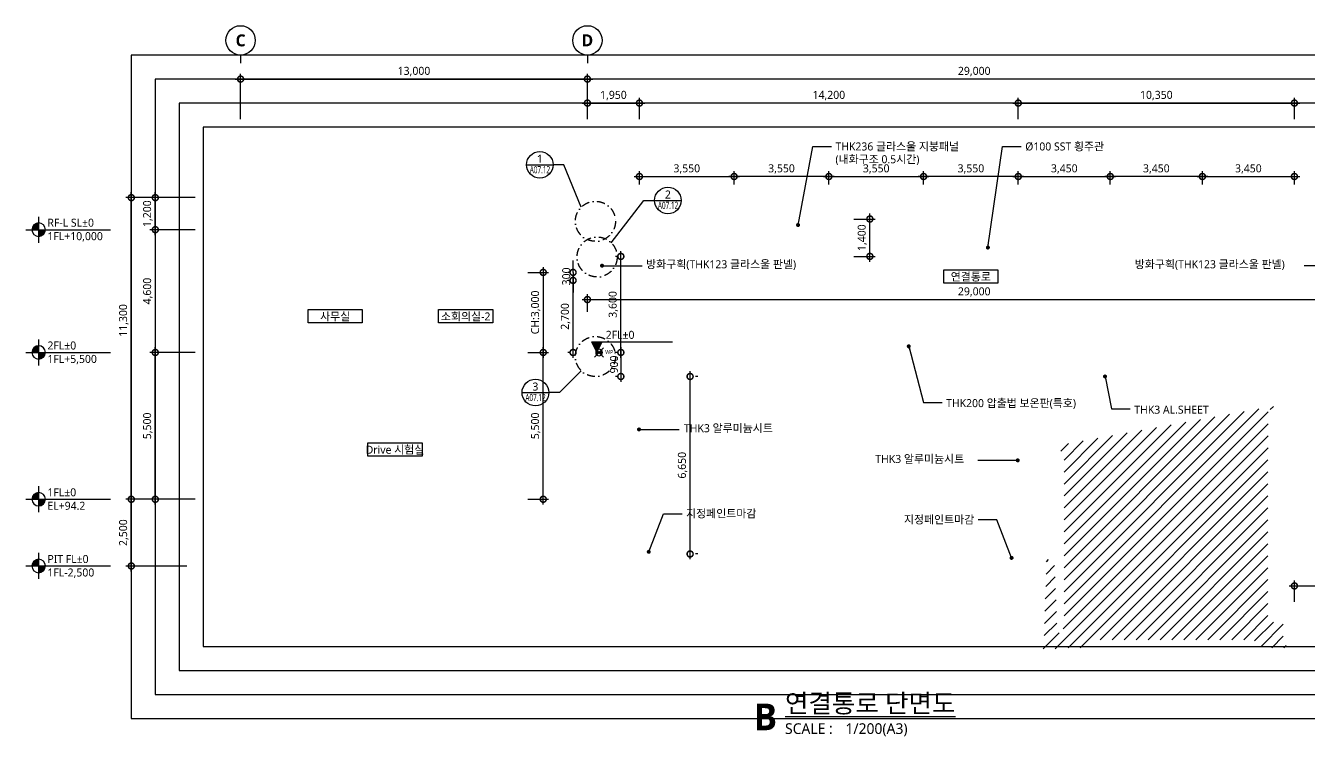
# Model space of a CAD drawing. Header units: millimetres. Extents: x 6017 to 164766, y 2937 to 56167.
# Drawn here: x 6017 to 54133, y 2946 to 29570 of the extents above; entities that cross this region are included whole.
import ezdxf
from ezdxf.enums import TextEntityAlignment as Align

# ---------------------------------------------------------------- set-up
doc = ezdxf.new("R2010")
doc.units = ezdxf.units.MM
doc.header["$LTSCALE"] = 200
doc.linetypes.add('DASHDOT-GAUN', pattern=[10, 5, -2.5, 0, -2.5])
doc.layers.get('DEFPOINTS').update_dxf_attribs({"color": 137})
for name, color, linetype in [('DIM', 7, 'Continuous'), ('HAT', 8, 'Continuous'), ('SYM', 6, 'Continuous'), ('SYM-BUB', 3, 'Continuous'), ('SYM-LEAD', 6, 'Continuous'), ('SYM-LEVEL', 7, 'Continuous'), ('TEXT', 3, 'Continuous'), ('TEXT-NOTE', 6, 'Continuous')]:
    doc.layers.add(name, color=color, linetype=linetype)
doc.styles.add('$0$스타일1', font='malgun.ttf')
doc.styles.get("Standard").update_dxf_attribs({"font": 'malgun.ttf'})
doc.styles.add('스타일1', font='malgun.ttf')
doc.styles.add('스타일2', font='malgunbd.ttf')
doc.linetypes.add('WIREMESH2', pattern='A,5,-0.25,["X",Standard,S=1,R=0,X=-0.32,Y=-0.5],-0.25', length=5.5)
doc.dimstyles.new('CJA', dxfattribs={"dimscale": 300, "dimtxt": 2.7, "dimasz": 1, "dimexe": 2, "dimexo": 3, "dimgap": 1, "dimtad": 1, "dimdec": 0, "dimzin": 1, "dimdsep": 46, "dimlunit": 6, "dimtxsty": '$0$스타일1', "dimblk": 'CJDOT', "dimcen": 0.09, "dimdle": 1, "dimclrd": 256, "dimclre": 256, "dimclrt": 3, "dimadec": 0, "dimazin": 0, "dimtfac": 1, "dimtdec": 0, "dimtix": 1, "dimtmove": 2, "dimatfit": 3, "dimldrblk": 'CJDOT', "dimfxl": 1, "dimtolj": 1, "dimtzin": 1, "dimarcsym": 0})
doc.dimstyles.new('DIM-QD 1', dxfattribs={"dimscale": 50, "dimtxt": 3, "dimasz": 1.5, "dimexe": 1, "dimexo": 0, "dimgap": 1, "dimtad": 1, "dimdec": 3, "dimdsep": 46, "dimlunit": 6, "dimtxsty": '스타일1', "dimblk1": 'ARCHTICK', "dimblk2": 'DOT', "dimsah": 1, "dimcen": 0, "dimclrd": 256, "dimclre": 256, "dimclrt": 3, "dimazin": 2, "dimtfac": 1, "dimtdec": 3, "dimtix": 1, "dimtmove": 2, "dimatfit": 3, "dimldrblk": 'DOT', "dimfxl": 1, "dimtolj": 1, "dimtzin": 0, "dimarcsym": 0})

# ---------------------------------------------------------------- blocks, each defined once
blk = doc.blocks.new('LEVEL1')
at = {"layer": 'SYM-LEVEL'}
h = blk.add_hatch(color=6, dxfattribs=at)
edge = h.paths.add_edge_path()
edge.add_ellipse((4.87, 0), major_axis=(1.77, 1.77), ratio=1, start_angle=405, end_angle=495)
edge.add_line((2.37, 0), (4.87, 0))
edge.add_line((4.87, 0), (4.87, 2.5))
edge = h.paths.add_edge_path()
edge.add_ellipse((4.87, 0), major_axis=(1.77, 1.77), ratio=1, start_angle=225, end_angle=315)
edge.add_line((7.37, 0), (4.87, 0))
edge.add_line((4.87, 0), (4.87, -2.5))
at = {"layer": 'SYM-LEVEL', "color": 6}
for p, q in [((4.87, 4.87), (4.87, -4.87)), ((0, 0), (9.74, 0)), ((9.07, 0), (31.8, 0))]:
    blk.add_line(p, q, dxfattribs=at)
blk.add_ellipse((4.87, 0), major_axis=(1.77, 1.77), ratio=1, start_param=5.497787, end_param=11.780972, dxfattribs=at)
at = {"layer": 'SYM-LEVEL', "color": 3, "style": '스타일1'}
for tag, p in [('1층-바닥마감', (8.16, 1.11)), ('EL-+100', (8.16, -3.93))]:
    blk.add_attdef(tag, p, '', height=3, dxfattribs=at)
blk = doc.blocks.new('_DotSmall')
at = {"color": 0, "linetype": 'ByBlock', "const_width": 0.5}
blk.add_lwpolyline([(-0.0625, 0, 1), (0.0625, 0, 1)], format="xyb", close=True, dxfattribs=at)
blk = doc.blocks.new('*D36')
at = {"layer": 'DEFPOINTS', "color": 0, "transparency": 16777216}
for p in [(9976, 23127), (12676, 23127), (12676, 11827)]:
    blk.add_point(p, dxfattribs=at)
at = {"layer": 'DIM', "color": 7, "lineweight": -2, "transparency": 16777216}
for p, q in [((12376, 23127), (9776, 23127)), ((9976, 11627), (9976, 23327)), ((12376, 11827), (9776, 11827))]:
    blk.add_line(p, q, dxfattribs=at)
at = {"layer": 'DIM', "color": 7, "lineweight": -2, "transparency": 16777216, "xscale": 450, "yscale": 450, "zscale": 450}
for p, rotation in [((9976, 23127), 90), ((9976, 11827), 270)]:
    blk.add_blockref('_DotSmall', p, dxfattribs=dict(at, rotation=rotation))
at = {"layer": 'DIM', "color": 3, "transparency": 16777216, "insert": (9695, 18527), "char_height": 300, "attachment_point": 5, "rotation": 90, "style": '스타일1'}
blk.add_mtext('\\A1;11,300', dxfattribs=at)
blk = doc.blocks.new('CJDOT')
blk.add_line((-2, 0), (2, 0))
at = {"const_width": 0.5}
blk.add_lwpolyline([(-0.25, 0, 1), (0.25, 0, 1)], format="xyb", close=True, dxfattribs=at)
blk = doc.blocks.new('*D37')
at = {"layer": 'DEFPOINTS', "color": 0, "transparency": 16777216}
for p in [(10876, 17327), (12676, 17327), (12676, 11827)]:
    blk.add_point(p, dxfattribs=at)
at = {"layer": 'DIM', "color": 7, "lineweight": -2, "transparency": 16777216}
for p, q in [((12376, 17327), (10676, 17327)), ((10876, 11627), (10876, 17527)), ((12376, 11827), (10676, 11827))]:
    blk.add_line(p, q, dxfattribs=at)
at = {"layer": 'DIM', "color": 7, "lineweight": -2, "transparency": 16777216, "xscale": 450, "yscale": 450, "zscale": 450}
for p, rotation in [((10876, 17327), 90), ((10876, 11827), 270)]:
    blk.add_blockref('_DotSmall', p, dxfattribs=dict(at, rotation=rotation))
at = {"layer": 'DIM', "color": 3, "transparency": 16777216, "insert": (10596, 14577), "char_height": 300, "attachment_point": 5, "rotation": 90, "style": '스타일1'}
blk.add_mtext('\\A1;5,500', dxfattribs=at)
blk = doc.blocks.new('*D38')
at = {"layer": 'DEFPOINTS', "color": 0, "transparency": 16777216}
for p in [(12676, 21927), (10876, 17327), (12676, 17327)]:
    blk.add_point(p, dxfattribs=at)
at = {"layer": 'DIM', "color": 7, "lineweight": -2, "transparency": 16777216}
for p, q in [((12376, 21927), (10676, 21927)), ((10876, 22127), (10876, 17127)), ((12376, 17327), (10676, 17327))]:
    blk.add_line(p, q, dxfattribs=at)
at = {"layer": 'DIM', "color": 7, "lineweight": -2, "transparency": 16777216, "xscale": 450, "yscale": 450, "zscale": 450}
for p, rotation in [((10876, 21927), 90), ((10876, 17327), 270)]:
    blk.add_blockref('_DotSmall', p, dxfattribs=dict(at, rotation=rotation))
at = {"layer": 'DIM', "color": 3, "transparency": 16777216, "insert": (10596, 19627), "char_height": 300, "attachment_point": 5, "rotation": 90, "style": '스타일1'}
blk.add_mtext('\\A1;4,600', dxfattribs=at)
blk = doc.blocks.new('*D39')
at = {"layer": 'DEFPOINTS', "color": 0, "transparency": 16777216}
for p in [(10876, 23127), (12676, 23127), (12676, 21927)]:
    blk.add_point(p, dxfattribs=at)
at = {"layer": 'DIM', "color": 7, "lineweight": -2, "transparency": 16777216}
for p, q in [((12376, 23127), (10676, 23127)), ((10876, 21727), (10876, 23327)), ((12376, 21927), (10676, 21927))]:
    blk.add_line(p, q, dxfattribs=at)
at = {"layer": 'DIM', "color": 7, "lineweight": -2, "transparency": 16777216, "xscale": 450, "yscale": 450, "zscale": 450}
for p, rotation in [((10876, 23127), 90), ((10876, 21927), 270)]:
    blk.add_blockref('_DotSmall', p, dxfattribs=dict(at, rotation=rotation))
at = {"layer": 'DIM', "color": 3, "transparency": 16777216, "insert": (10595, 22527), "char_height": 300, "attachment_point": 5, "rotation": 90, "style": '스타일1'}
blk.add_mtext('\\A1;1,200', dxfattribs=at)
blk = doc.blocks.new('*D40')
at = {"layer": 'DEFPOINTS', "color": 0, "transparency": 16777216}
for p in [(9976, 11827), (11776, 11827), (12358, 9327)]:
    blk.add_point(p, dxfattribs=at)
at = {"layer": 'DIM', "color": 7, "lineweight": -2, "transparency": 16777216}
for p, q in [((11476, 11827), (9776, 11827)), ((9976, 9127), (9976, 12027)), ((12058, 9327), (9776, 9327))]:
    blk.add_line(p, q, dxfattribs=at)
at = {"layer": 'DIM', "color": 7, "lineweight": -2, "transparency": 16777216, "xscale": 450, "yscale": 450, "zscale": 450}
for p, rotation in [((9976, 11827), 90), ((9976, 9327), 270)]:
    blk.add_blockref('_DotSmall', p, dxfattribs=dict(at, rotation=rotation))
at = {"layer": 'DIM', "color": 3, "transparency": 16777216, "insert": (9696, 10577), "char_height": 300, "attachment_point": 5, "rotation": 90, "style": '스타일1'}
blk.add_mtext('\\A1;2,500', dxfattribs=at)
blk = doc.blocks.new('dwgtitle')
at = {"layer": 'SYM', "color": 3, "style": '스타일1'}
blk.add_text('SCALE :', height=4, dxfattribs=at).set_placement((12.25, -1.4))
at = {"layer": 'SYM', "color": 6, "style": '스타일2'}
blk.add_attdef('A', text='', height=10, dxfattribs=at).set_placement((4.89, 5), align=Align.MIDDLE)
at = {"layer": 'SYM', "color": 3, "style": '스타일1'}
for tag, p, height in [('%%UTITLE', (12.25, 6.59), 7), ('1/100', (34.89, -1.4), 4)]:
    blk.add_attdef(tag, p, '', height=height, dxfattribs=at)
blk = doc.blocks.new('*D49')
at = {"layer": 'DEFPOINTS', "color": 0, "transparency": 16777216}
for p in [(27073, 27570), (14073, 25770), (27073, 25770)]:
    blk.add_point(p, dxfattribs=at)
at = {"layer": 'DIM', "color": 7, "lineweight": -2, "transparency": 16777216}
for p, q in [((13873, 27570), (27273, 27570)), ((14073, 26070), (14073, 27770)), ((27073, 26070), (27073, 27770))]:
    blk.add_line(p, q, dxfattribs=at)
at = {"layer": 'DIM', "color": 7, "lineweight": -2, "transparency": 16777216, "xscale": 450, "yscale": 450, "zscale": 450, "rotation": 180}
blk.add_blockref('_DotSmall', (14073, 27570), dxfattribs=at)
at = {"layer": 'DIM', "color": 7, "lineweight": -2, "transparency": 16777216, "xscale": 450, "yscale": 450, "zscale": 450}
blk.add_blockref('_DotSmall', (27073, 27570), dxfattribs=at)
at = {"layer": 'DIM', "color": 3, "transparency": 16777216, "insert": (20573, 27851), "char_height": 300, "attachment_point": 5, "style": '스타일1'}
blk.add_mtext('\\A1;13,000', dxfattribs=at)
blk = doc.blocks.new('NEW_BUB')
at = {"layer": 'SYM-BUB', "color": 6}
blk.add_line((0, 3), (0, 0), dxfattribs=at)
blk.add_circle((0, 8.5), 5.5, dxfattribs=at)
at = {"layer": 'SYM-BUB', "color": 3, "style": '스타일2'}
blk.add_attdef('X', text='', height=4.5, dxfattribs=at).set_placement((0, 8.5), align=Align.MIDDLE)
blk = doc.blocks.new('*D50')
at = {"layer": 'DEFPOINTS', "color": 0, "transparency": 16777216}
for p in [(53573, 26670), (53573, 25770), (56073, 25770)]:
    blk.add_point(p, dxfattribs=at)
at = {"layer": 'DIM', "color": 7, "lineweight": -2, "transparency": 16777216}
for p, q in [((56273, 26670), (53373, 26670)), ((53573, 26070), (53573, 26870)), ((56073, 26070), (56073, 26870))]:
    blk.add_line(p, q, dxfattribs=at)
at = {"layer": 'DIM', "color": 7, "lineweight": -2, "transparency": 16777216, "xscale": 450, "yscale": 450, "zscale": 450, "rotation": 180}
blk.add_blockref('_DotSmall', (53573, 26670), dxfattribs=at)
at = {"layer": 'DIM', "color": 7, "lineweight": -2, "transparency": 16777216, "xscale": 450, "yscale": 450, "zscale": 450}
blk.add_blockref('_DotSmall', (56073, 26670), dxfattribs=at)
at = {"layer": 'DIM', "color": 3, "transparency": 16777216, "insert": (54823, 26950), "char_height": 300, "attachment_point": 5, "style": '스타일1'}
blk.add_mtext('\\A1;2,500', dxfattribs=at)
blk = doc.blocks.new('*D51')
at = {"layer": 'DEFPOINTS', "color": 0, "transparency": 16777216}
for p in [(56073, 19309), (27073, 18549), (56073, 18549)]:
    blk.add_point(p, dxfattribs=at)
at = {"layer": 'DIM', "color": 7, "lineweight": -2, "transparency": 16777216}
for p, q in [((26873, 19309), (56273, 19309)), ((27073, 18849), (27073, 19509)), ((56073, 18849), (56073, 19509))]:
    blk.add_line(p, q, dxfattribs=at)
at = {"layer": 'DIM', "color": 7, "lineweight": -2, "transparency": 16777216, "xscale": 450, "yscale": 450, "zscale": 450, "rotation": 180}
blk.add_blockref('_DotSmall', (27073, 19309), dxfattribs=at)
at = {"layer": 'DIM', "color": 7, "lineweight": -2, "transparency": 16777216, "xscale": 450, "yscale": 450, "zscale": 450}
blk.add_blockref('_DotSmall', (56073, 19309), dxfattribs=at)
at = {"layer": 'DIM', "color": 3, "transparency": 16777216, "insert": (41573, 19589), "char_height": 300, "attachment_point": 5, "style": '스타일1'}
blk.add_mtext('\\A1;29,000', dxfattribs=at)
blk = doc.blocks.new('room-1')
at = {"layer": 'TEXT-NOTE', "color": 6}
for p, q in [((0, 5), (20.29, 5)), ((0, 0), (0, 5)), ((20.29, 5), (20.29, 0)), ((20.29, 0), (0, 0))]:
    blk.add_line(p, q, dxfattribs=at)
at = {"layer": 'TEXT-NOTE', "color": 3, "style": '스타일1'}
blk.add_attdef('실명', text='', height=3, dxfattribs=at).set_placement((10.15, 2.59), align=Align.MIDDLE)
blk = doc.blocks.new('*D52')
at = {"layer": 'DEFPOINTS', "color": 0, "transparency": 16777216}
for p in [(27073, 27570), (27073, 25770), (56073, 25770)]:
    blk.add_point(p, dxfattribs=at)
at = {"layer": 'DIM', "color": 7, "lineweight": -2, "transparency": 16777216}
for p, q in [((56273, 27570), (26873, 27570)), ((27073, 26070), (27073, 27770)), ((56073, 26070), (56073, 27770))]:
    blk.add_line(p, q, dxfattribs=at)
at = {"layer": 'DIM', "color": 7, "lineweight": -2, "transparency": 16777216, "xscale": 450, "yscale": 450, "zscale": 450, "rotation": 180}
blk.add_blockref('_DotSmall', (27073, 27570), dxfattribs=at)
at = {"layer": 'DIM', "color": 7, "lineweight": -2, "transparency": 16777216, "xscale": 450, "yscale": 450, "zscale": 450}
blk.add_blockref('_DotSmall', (56073, 27570), dxfattribs=at)
at = {"layer": 'DIM', "color": 3, "transparency": 16777216, "insert": (41573, 27850), "char_height": 300, "attachment_point": 5, "style": '스타일1'}
blk.add_mtext('\\A1;29,000', dxfattribs=at)
blk = doc.blocks.new('*D53')
at = {"layer": 'DEFPOINTS', "color": 0, "transparency": 16777216}
for p in [(53573, 26670), (43223, 25770), (53573, 25770)]:
    blk.add_point(p, dxfattribs=at)
at = {"layer": 'DIM', "color": 7, "lineweight": -2, "transparency": 16777216}
for p, q in [((43023, 26670), (53773, 26670)), ((43223, 26070), (43223, 26870)), ((53573, 26070), (53573, 26870))]:
    blk.add_line(p, q, dxfattribs=at)
at = {"layer": 'DIM', "color": 7, "lineweight": -2, "transparency": 16777216, "xscale": 450, "yscale": 450, "zscale": 450, "rotation": 180}
blk.add_blockref('_DotSmall', (43223, 26670), dxfattribs=at)
at = {"layer": 'DIM', "color": 7, "lineweight": -2, "transparency": 16777216, "xscale": 450, "yscale": 450, "zscale": 450}
blk.add_blockref('_DotSmall', (53573, 26670), dxfattribs=at)
at = {"layer": 'DIM', "color": 3, "transparency": 16777216, "insert": (48398, 26951), "char_height": 300, "attachment_point": 5, "style": '스타일1'}
blk.add_mtext('\\A1;10,350', dxfattribs=at)
blk = doc.blocks.new('*D54')
at = {"layer": 'DEFPOINTS', "color": 0, "transparency": 16777216}
for p in [(29023, 26670), (29023, 25770), (43223, 25770)]:
    blk.add_point(p, dxfattribs=at)
at = {"layer": 'DIM', "color": 7, "lineweight": -2, "transparency": 16777216}
for p, q in [((43423, 26670), (28823, 26670)), ((29023, 26070), (29023, 26870)), ((43223, 26070), (43223, 26870))]:
    blk.add_line(p, q, dxfattribs=at)
at = {"layer": 'DIM', "color": 7, "lineweight": -2, "transparency": 16777216, "xscale": 450, "yscale": 450, "zscale": 450, "rotation": 180}
blk.add_blockref('_DotSmall', (29023, 26670), dxfattribs=at)
at = {"layer": 'DIM', "color": 7, "lineweight": -2, "transparency": 16777216, "xscale": 450, "yscale": 450, "zscale": 450}
blk.add_blockref('_DotSmall', (43223, 26670), dxfattribs=at)
at = {"layer": 'DIM', "color": 3, "transparency": 16777216, "insert": (36123, 26951), "char_height": 300, "attachment_point": 5, "style": '스타일1'}
blk.add_mtext('\\A1;14,200', dxfattribs=at)
blk = doc.blocks.new('*D55')
at = {"layer": 'DEFPOINTS', "color": 0, "transparency": 16777216}
for p in [(29023, 26670), (27073, 25770), (29023, 25770)]:
    blk.add_point(p, dxfattribs=at)
at = {"layer": 'DIM', "color": 7, "lineweight": -2, "transparency": 16777216}
for p, q in [((26873, 26670), (29223, 26670)), ((27073, 26070), (27073, 26870)), ((29023, 26070), (29023, 26870))]:
    blk.add_line(p, q, dxfattribs=at)
at = {"layer": 'DIM', "color": 7, "lineweight": -2, "transparency": 16777216, "xscale": 450, "yscale": 450, "zscale": 450, "rotation": 180}
blk.add_blockref('_DotSmall', (27073, 26670), dxfattribs=at)
at = {"layer": 'DIM', "color": 7, "lineweight": -2, "transparency": 16777216, "xscale": 450, "yscale": 450, "zscale": 450}
blk.add_blockref('_DotSmall', (29023, 26670), dxfattribs=at)
at = {"layer": 'DIM', "color": 3, "transparency": 16777216, "insert": (28048, 26951), "char_height": 300, "attachment_point": 5, "style": '스타일1'}
blk.add_mtext('\\A1;1,950', dxfattribs=at)
blk = doc.blocks.new('*D35')
at = {"layer": 'DEFPOINTS', "color": 0, "transparency": 16777216}
for p in [(24541, 17327), (25417, 17327), (24541, 11827)]:
    blk.add_point(p, dxfattribs=at)
at = {"layer": 'DIM', "color": 7, "lineweight": -2, "transparency": 16777216}
for p, q in [((24841, 17327), (25617, 17327)), ((25417, 11627), (25417, 17527)), ((24841, 11827), (25617, 11827))]:
    blk.add_line(p, q, dxfattribs=at)
at = {"layer": 'DIM', "color": 7, "lineweight": -2, "transparency": 16777216, "xscale": 450, "yscale": 450, "zscale": 450}
for p, rotation in [((25417, 17327), 90), ((25417, 11827), 270)]:
    blk.add_blockref('_DotSmall', p, dxfattribs=dict(at, rotation=rotation))
at = {"layer": 'DIM', "color": 3, "transparency": 16777216, "insert": (25137, 14577), "char_height": 300, "attachment_point": 5, "rotation": 90, "style": '스타일1'}
blk.add_mtext('\\A1;5,500', dxfattribs=at)
blk = doc.blocks.new('*D56')
at = {"layer": 'DEFPOINTS', "color": 0, "transparency": 16777216}
for p in [(24541, 20327), (24541, 17327), (25417, 17327)]:
    blk.add_point(p, dxfattribs=at)
at = {"layer": 'DIM', "color": 7, "lineweight": -2, "transparency": 16777216}
for p, q in [((24841, 20327), (25617, 20327)), ((25417, 20527), (25417, 17127)), ((24841, 17327), (25617, 17327))]:
    blk.add_line(p, q, dxfattribs=at)
at = {"layer": 'DIM', "color": 7, "lineweight": -2, "transparency": 16777216, "xscale": 450, "yscale": 450, "zscale": 450}
for p, rotation in [((25417, 20327), 90), ((25417, 17327), 270)]:
    blk.add_blockref('_DotSmall', p, dxfattribs=dict(at, rotation=rotation))
at = {"layer": 'DIM', "color": 3, "transparency": 16777216, "insert": (25137, 18827), "char_height": 300, "attachment_point": 5, "rotation": 90, "style": '스타일1'}
blk.add_mtext('\\A1;CH:3,000', dxfattribs=at)
blk = doc.blocks.new('_ARCHTICK')
at = {"color": 0, "linetype": 'ByBlock', "const_width": 0.15}
blk.add_lwpolyline([(-0.5, -0.5), (0.5, 0.5)], dxfattribs=at)
blk = doc.blocks.new('_DOT')
at = {"color": 0, "linetype": 'ByBlock'}
blk.add_line((-0.5, 0), (-1, 0), dxfattribs=at)
at = {"color": 0, "linetype": 'ByBlock', "const_width": 0.5}
blk.add_lwpolyline([(-0.25, 0, 1), (0.25, 0, 1)], format="xyb", close=True, dxfattribs=at)
blk = doc.blocks.new('LEVEL2')
at = {"layer": 'SYM-LEVEL'}
blk.add_hatch(color=6, dxfattribs=at).paths.add_polyline_path([(2, 4), (-2, 4), (0, 0)])
at = {"layer": 'SYM-LEVEL', "color": 6}
for p, q in [((-2, 4), (6.35, 4)), ((-2, 4), (0, 0)), ((0, 0), (2, 4)), ((5.68, 4), (28.41, 4))]:
    blk.add_line(p, q, dxfattribs=at)
at = {"layer": 'SYM-LEVEL', "color": 3, "style": '스타일1'}
for tag, p in [('1층-바닥마감', (3.37, 5.11)), ('EL-+100', (3.37, 0.07))]:
    blk.add_attdef(tag, p, '', height=3, dxfattribs=at)
blk = doc.blocks.new('*D17')
at = {"layer": 'DEFPOINTS', "color": 0, "transparency": 16777216}
for p in [(28517, 17327), (28326, 16427), (28517, 16427)]:
    blk.add_point(p, dxfattribs=at)
at = {"layer": 'DIM', "color": 7, "lineweight": -2, "transparency": 16777216}
for p, q in [((28217, 17327), (28126, 17327)), ((28326, 17527), (28326, 16227)), ((28217, 16427), (28126, 16427))]:
    blk.add_line(p, q, dxfattribs=at)
at = {"layer": 'DIM', "color": 7, "lineweight": -2, "transparency": 16777216, "xscale": 450, "yscale": 450, "zscale": 450}
for p, rotation in [((28326, 17327), 90), ((28326, 16427), 270)]:
    blk.add_blockref('_DotSmall', p, dxfattribs=dict(at, rotation=rotation))
at = {"layer": 'DIM', "color": 3, "transparency": 16777216, "insert": (28071, 16877), "char_height": 300, "attachment_point": 5, "rotation": 90, "style": '스타일1'}
blk.add_mtext('\\A1;900', dxfattribs=at)
blk = doc.blocks.new('*D18')
at = {"layer": 'DEFPOINTS', "color": 0, "transparency": 16777216}
for p in [(26535, 20027), (26726, 20027), (26726, 17327)]:
    blk.add_point(p, dxfattribs=at)
at = {"layer": 'DIM', "color": 7, "lineweight": -2, "transparency": 16777216}
for p, q in [((26535, 17127), (26535, 20227)), ((26426, 20027), (26335, 20027)), ((26426, 17327), (26335, 17327))]:
    blk.add_line(p, q, dxfattribs=at)
at = {"layer": 'DIM', "color": 7, "lineweight": -2, "transparency": 16777216, "xscale": 450, "yscale": 450, "zscale": 450}
for p, rotation in [((26535, 20027), 90), ((26535, 17327), 270)]:
    blk.add_blockref('_DotSmall', p, dxfattribs=dict(at, rotation=rotation))
at = {"layer": 'DIM', "color": 3, "transparency": 16777216, "insert": (26255, 18677), "char_height": 300, "attachment_point": 5, "rotation": 90, "style": '스타일1'}
blk.add_mtext('\\A1;2,700', dxfattribs=at)
blk = doc.blocks.new('*D28')
at = {"layer": 'DEFPOINTS', "color": 0, "transparency": 16777216}
for p in [(28326, 20927), (28517, 20927), (28517, 17327)]:
    blk.add_point(p, dxfattribs=at)
at = {"layer": 'DIM', "color": 7, "lineweight": -2, "transparency": 16777216}
for p, q in [((28217, 20927), (28126, 20927)), ((28326, 17127), (28326, 21127)), ((28217, 17327), (28126, 17327))]:
    blk.add_line(p, q, dxfattribs=at)
at = {"layer": 'DIM', "color": 7, "lineweight": -2, "transparency": 16777216, "xscale": 450, "yscale": 450, "zscale": 450}
for p, rotation in [((28326, 20927), 90), ((28326, 17327), 270)]:
    blk.add_blockref('_DotSmall', p, dxfattribs=dict(at, rotation=rotation))
at = {"layer": 'DIM', "color": 3, "transparency": 16777216, "insert": (28046, 19127), "char_height": 300, "attachment_point": 5, "rotation": 90, "style": '스타일1'}
blk.add_mtext('\\A1;3,600', dxfattribs=at)
blk = doc.blocks.new('*D57')
at = {"layer": 'DEFPOINTS', "color": 0, "transparency": 16777216}
for p in [(26726, 20327), (26535, 20027), (26726, 20027)]:
    blk.add_point(p, dxfattribs=at)
at = {"layer": 'DIM', "color": 7, "lineweight": -2, "transparency": 16777216}
for p, q in [((26535, 20327), (26535, 20777)), ((26426, 20327), (26335, 20327)), ((26535, 20327), (26535, 20027)), ((26426, 20027), (26335, 20027)), ((26535, 20027), (26535, 19577))]:
    blk.add_line(p, q, dxfattribs=at)
at = {"layer": 'DIM', "color": 7, "lineweight": -2, "transparency": 16777216, "xscale": 450, "yscale": 450, "zscale": 450}
for p, rotation in [((26535, 20327), 270), ((26535, 20027), 90)]:
    blk.add_blockref('_DotSmall', p, dxfattribs=dict(at, rotation=rotation))
at = {"layer": 'DIM', "color": 3, "transparency": 16777216, "insert": (26280, 20177), "char_height": 300, "attachment_point": 5, "rotation": 90, "style": '스타일1'}
blk.add_mtext('\\A1;300', dxfattribs=at)
blk = doc.blocks.new('wp')
at = {"layer": 'SYM'}
h = blk.add_hatch(color=6, dxfattribs=at)
edge = h.paths.add_edge_path()
edge.add_ellipse((0, 0), major_axis=(0, 2.5), ratio=1, start_angle=405, end_angle=495)
edge.add_line((-1.77, -1.77), (0, 0))
edge.add_line((0, 0), (-1.77, 1.77))
edge = h.paths.add_edge_path()
edge.add_ellipse((0, 0), major_axis=(0, 2.5), ratio=1, start_angle=225, end_angle=315)
edge.add_line((1.77, 1.77), (0, 0))
edge.add_line((0, 0), (1.77, -1.77))
at = {"layer": 'SYM', "color": 6}
for p, q in [((-3.44, 3.44), (3.44, -3.44)), ((-3.44, -3.44), (3.44, 3.44))]:
    blk.add_line(p, q, dxfattribs=at)
blk.add_ellipse((0, 0), major_axis=(0, 2.5), ratio=1, start_param=5.497787, end_param=11.780972, dxfattribs=at)
blk = doc.blocks.new('*D142')
at = {"layer": 'DEFPOINTS', "color": 0, "transparency": 16777216}
for p in [(36761, 22327), (37661, 22327), (36761, 20927)]:
    blk.add_point(p, dxfattribs=at)
at = {"layer": 'DIM', "color": 7, "lineweight": -2, "transparency": 16777216}
for p, q in [((37061, 22327), (37861, 22327)), ((37661, 20727), (37661, 22527)), ((37061, 20927), (37861, 20927))]:
    blk.add_line(p, q, dxfattribs=at)
at = {"layer": 'DIM', "color": 7, "lineweight": -2, "transparency": 16777216, "xscale": 450, "yscale": 450, "zscale": 450}
for p, rotation in [((37661, 22327), 90), ((37661, 20927), 270)]:
    blk.add_blockref('_DotSmall', p, dxfattribs=dict(at, rotation=rotation))
at = {"layer": 'DIM', "color": 3, "transparency": 16777216, "insert": (37380, 21627), "char_height": 300, "attachment_point": 5, "rotation": 90, "style": '스타일1'}
blk.add_mtext('\\A1;1,400', dxfattribs=at)
blk = doc.blocks.new('*D143')
at = {"layer": 'DEFPOINTS', "color": 0, "transparency": 16777216}
for p in [(56073, 8581), (53573, 7681), (56073, 7681)]:
    blk.add_point(p, dxfattribs=at)
at = {"layer": 'DIM', "color": 7, "lineweight": -2, "transparency": 16777216}
for p, q in [((53573, 7981), (53573, 8781)), ((56073, 7981), (56073, 8781)), ((53373, 8581), (56273, 8581))]:
    blk.add_line(p, q, dxfattribs=at)
at = {"layer": 'DIM', "color": 7, "lineweight": -2, "transparency": 16777216, "xscale": 450, "yscale": 450, "zscale": 450, "rotation": 180}
blk.add_blockref('_DotSmall', (53573, 8581), dxfattribs=at)
at = {"layer": 'DIM', "color": 7, "lineweight": -2, "transparency": 16777216, "xscale": 450, "yscale": 450, "zscale": 450}
blk.add_blockref('_DotSmall', (56073, 8581), dxfattribs=at)
at = {"layer": 'DIM', "color": 3, "transparency": 16777216, "insert": (54823, 8862), "char_height": 300, "attachment_point": 5, "style": '스타일1'}
blk.add_mtext('\\A1;2,500', dxfattribs=at)
blk = doc.blocks.new('*D144')
at = {"layer": 'DEFPOINTS', "color": 0, "transparency": 16777216}
for p in [(30913, 16427), (30922, 16427), (30913, 9777)]:
    blk.add_point(p, dxfattribs=at)
at = {"layer": 'DIM', "color": 7, "lineweight": -2, "transparency": 16777216}
for p, q in [((30922, 9577), (30922, 16627)), ((31213, 16427), (31122, 16427)), ((31213, 9777), (31122, 9777))]:
    blk.add_line(p, q, dxfattribs=at)
at = {"layer": 'DIM', "color": 7, "lineweight": -2, "transparency": 16777216, "xscale": 450, "yscale": 450, "zscale": 450}
for p, rotation in [((30922, 16427), 90), ((30922, 9777), 270)]:
    blk.add_blockref('_DotSmall', p, dxfattribs=dict(at, rotation=rotation))
at = {"layer": 'DIM', "color": 3, "transparency": 16777216, "insert": (30642, 13102), "char_height": 300, "attachment_point": 5, "rotation": 90, "style": '스타일1'}
blk.add_mtext('\\A1;6,650', dxfattribs=at)
blk = doc.blocks.new('DET1')
at = {"layer": 'SYM', "color": 6}
blk.add_line((0, 0), (10, 0), dxfattribs=at)
blk.add_circle((5, 0), 5, dxfattribs=at)
at = {"layer": 'SYM', "color": 3, "style": '스타일1'}
blk.add_attdef('1', text='', height=3, dxfattribs=at).set_placement((5, 2.25), align=Align.MIDDLE)
at = {"layer": 'SYM', "color": 3, "style": '스타일1', "width": 0.84071}
blk.add_attdef('A2.01', text='', height=2.7, dxfattribs=at).set_placement((1.24, -3.19), (9.23, -3.19), align=Align.FIT)
blk = doc.blocks.new('*D205')
at = {"layer": 'DEFPOINTS', "color": 0, "transparency": 16777216}
for p in [(32573, 23919), (29023, 23324), (32573, 23324)]:
    blk.add_point(p, dxfattribs=at)
at = {"layer": 'DIM', "color": 7, "lineweight": -2, "transparency": 16777216}
for p, q in [((29023, 23624), (29023, 24119)), ((32573, 23624), (32573, 24119)), ((28823, 23919), (32773, 23919))]:
    blk.add_line(p, q, dxfattribs=at)
at = {"layer": 'DIM', "color": 7, "lineweight": -2, "transparency": 16777216, "xscale": 450, "yscale": 450, "zscale": 450, "rotation": 180}
blk.add_blockref('_DotSmall', (29023, 23919), dxfattribs=at)
at = {"layer": 'DIM', "color": 7, "lineweight": -2, "transparency": 16777216, "xscale": 450, "yscale": 450, "zscale": 450}
blk.add_blockref('_DotSmall', (32573, 23919), dxfattribs=at)
at = {"layer": 'DIM', "color": 3, "transparency": 16777216, "insert": (30798, 24199), "char_height": 300, "attachment_point": 5, "style": '스타일1'}
blk.add_mtext('\\A1;3,550', dxfattribs=at)
blk = doc.blocks.new('*D206')
at = {"layer": 'DEFPOINTS', "color": 0, "transparency": 16777216}
for p in [(32573, 23919), (32573, 23324), (36123, 23324)]:
    blk.add_point(p, dxfattribs=at)
at = {"layer": 'DIM', "color": 7, "lineweight": -2, "transparency": 16777216}
for p, q in [((32573, 23624), (32573, 24119)), ((36123, 23624), (36123, 24119)), ((36323, 23919), (32373, 23919))]:
    blk.add_line(p, q, dxfattribs=at)
at = {"layer": 'DIM', "color": 7, "lineweight": -2, "transparency": 16777216, "xscale": 450, "yscale": 450, "zscale": 450, "rotation": 180}
blk.add_blockref('_DotSmall', (32573, 23919), dxfattribs=at)
at = {"layer": 'DIM', "color": 7, "lineweight": -2, "transparency": 16777216, "xscale": 450, "yscale": 450, "zscale": 450}
blk.add_blockref('_DotSmall', (36123, 23919), dxfattribs=at)
at = {"layer": 'DIM', "color": 3, "transparency": 16777216, "insert": (34348, 24199), "char_height": 300, "attachment_point": 5, "style": '스타일1'}
blk.add_mtext('\\A1;3,550', dxfattribs=at)
blk = doc.blocks.new('*D207')
at = {"layer": 'DEFPOINTS', "color": 0, "transparency": 16777216}
for p in [(39673, 23919), (39673, 23324), (43223, 23324)]:
    blk.add_point(p, dxfattribs=at)
at = {"layer": 'DIM', "color": 7, "lineweight": -2, "transparency": 16777216}
for p, q in [((39673, 23624), (39673, 24119)), ((43223, 23624), (43223, 24119)), ((43423, 23919), (39473, 23919))]:
    blk.add_line(p, q, dxfattribs=at)
at = {"layer": 'DIM', "color": 7, "lineweight": -2, "transparency": 16777216, "xscale": 450, "yscale": 450, "zscale": 450, "rotation": 180}
blk.add_blockref('_DotSmall', (39673, 23919), dxfattribs=at)
at = {"layer": 'DIM', "color": 7, "lineweight": -2, "transparency": 16777216, "xscale": 450, "yscale": 450, "zscale": 450}
blk.add_blockref('_DotSmall', (43223, 23919), dxfattribs=at)
at = {"layer": 'DIM', "color": 3, "transparency": 16777216, "insert": (41448, 24199), "char_height": 300, "attachment_point": 5, "style": '스타일1'}
blk.add_mtext('\\A1;3,550', dxfattribs=at)
blk = doc.blocks.new('*D208')
at = {"layer": 'DEFPOINTS', "color": 0, "transparency": 16777216}
for p in [(39673, 23919), (36123, 23324), (39673, 23324)]:
    blk.add_point(p, dxfattribs=at)
at = {"layer": 'DIM', "color": 7, "lineweight": -2, "transparency": 16777216}
for p, q in [((36123, 23624), (36123, 24119)), ((39673, 23624), (39673, 24119)), ((35923, 23919), (39873, 23919))]:
    blk.add_line(p, q, dxfattribs=at)
at = {"layer": 'DIM', "color": 7, "lineweight": -2, "transparency": 16777216, "xscale": 450, "yscale": 450, "zscale": 450}
for p, rotation in [((36123, 23919), 179.9999999999964), ((39673, 23919), 359.9999999999965)]:
    blk.add_blockref('_DotSmall', p, dxfattribs=dict(at, rotation=rotation))
at = {"layer": 'DIM', "color": 3, "transparency": 16777216, "insert": (37898, 24199), "char_height": 300, "attachment_point": 5, "style": '스타일1'}
blk.add_mtext('\\A1;3,550', dxfattribs=at)
blk = doc.blocks.new('*D209')
at = {"layer": 'DEFPOINTS', "color": 0, "transparency": 16777216}
for p in [(46673, 23919), (43223, 23324), (46673, 23324)]:
    blk.add_point(p, dxfattribs=at)
at = {"layer": 'DIM', "color": 7, "lineweight": -2, "transparency": 16777216}
for p, q in [((43223, 23624), (43223, 24119)), ((46673, 23624), (46673, 24119)), ((43023, 23919), (46873, 23919))]:
    blk.add_line(p, q, dxfattribs=at)
at = {"layer": 'DIM', "color": 7, "lineweight": -2, "transparency": 16777216, "xscale": 450, "yscale": 450, "zscale": 450}
for p, rotation in [((43223, 23919), 180.0000000000036), ((46673, 23919), 3.562221243239139e-12)]:
    blk.add_blockref('_DotSmall', p, dxfattribs=dict(at, rotation=rotation))
at = {"layer": 'DIM', "color": 3, "transparency": 16777216, "insert": (44948, 24199), "char_height": 300, "attachment_point": 5, "style": '스타일1'}
blk.add_mtext('\\A1;3,450', dxfattribs=at)
blk = doc.blocks.new('*D210')
at = {"layer": 'DEFPOINTS', "color": 0, "transparency": 16777216}
for p in [(46673, 23919), (46673, 23324), (50123, 23324)]:
    blk.add_point(p, dxfattribs=at)
at = {"layer": 'DIM', "color": 7, "lineweight": -2, "transparency": 16777216}
for p, q in [((46673, 23624), (46673, 24119)), ((50123, 23624), (50123, 24119)), ((50323, 23919), (46473, 23919))]:
    blk.add_line(p, q, dxfattribs=at)
at = {"layer": 'DIM', "color": 7, "lineweight": -2, "transparency": 16777216, "xscale": 450, "yscale": 450, "zscale": 450, "rotation": 180}
blk.add_blockref('_DotSmall', (46673, 23919), dxfattribs=at)
at = {"layer": 'DIM', "color": 7, "lineweight": -2, "transparency": 16777216, "xscale": 450, "yscale": 450, "zscale": 450}
blk.add_blockref('_DotSmall', (50123, 23919), dxfattribs=at)
at = {"layer": 'DIM', "color": 3, "transparency": 16777216, "insert": (48398, 24199), "char_height": 300, "attachment_point": 5, "style": '스타일1'}
blk.add_mtext('\\A1;3,450', dxfattribs=at)
blk = doc.blocks.new('*D211')
at = {"layer": 'DEFPOINTS', "color": 0, "transparency": 16777216}
for p in [(53573, 23919), (50123, 23324), (53573, 23324)]:
    blk.add_point(p, dxfattribs=at)
at = {"layer": 'DIM', "color": 7, "lineweight": -2, "transparency": 16777216}
for p, q in [((50123, 23624), (50123, 24119)), ((53573, 23624), (53573, 24119)), ((49923, 23919), (53773, 23919))]:
    blk.add_line(p, q, dxfattribs=at)
at = {"layer": 'DIM', "color": 7, "lineweight": -2, "transparency": 16777216, "xscale": 450, "yscale": 450, "zscale": 450}
for p, rotation in [((50123, 23919), 180.0000000000036), ((53573, 23919), 3.562221243239139e-12)]:
    blk.add_blockref('_DotSmall', p, dxfattribs=dict(at, rotation=rotation))
at = {"layer": 'DIM', "color": 3, "transparency": 16777216, "insert": (51848, 24199), "char_height": 300, "attachment_point": 5, "style": '스타일1'}
blk.add_mtext('\\A1;3,450', dxfattribs=at)

msp = doc.modelspace()

# ---------------------------------------------------------------- hatches: boundary and pattern name
at = {"layer": 'HAT'}
h = msp.add_hatch(dxfattribs=at)
h.set_pattern_fill('ANSI31', color=252, scale=100)
h.set_pattern_definition([(45, (-225395.36, -62617.37), (-224.5064, 224.5064), [])])
h.paths.add_polyline_path([(44823.2, 13881.8), (44983.2, 13890.9), (52783.2, 15308.1), (52801.1, 15209.7), (52589, 15171.2), (52583.2, 13649.2), (52583.2, 7224.2), (53158.2, 7224.2), (53158.2, 6524.2), (53258.2, 6524.2), (53258.2, 6264.2), (52350.5, 6264.2), (52036.4, 6564.2), (46215.9, 6564.2), (45915.9, 6264.2), (44808.2, 6264.2), (44808.2, 6224.2), (44088, 6224.2), (44088, 6324.2), (44188, 6324.2), (44278, 9574.2), (44578, 9574.2), (44688, 6824.2), (44908.2, 6824.2), (44908.2, 7224.2), (44941.7, 7224.2), (44941.7, 13603.1), (44823.2, 13603.1)])

# ---------------------------------------------------------------- linework, layer by layer
at = {"layer": 'DEFPOINTS'}
for points in [[(62641.6, 3616), (62641.6, 28469.5), (9976, 28469.5), (9976, 3616)], [(61741.6, 4516), (61741.6, 27569.5), (10876, 27569.5), (10876, 4516)], [(60841.6, 5416), (60841.6, 26669.5), (11776, 26669.5), (11776, 5416)], [(59941.6, 6316), (59941.6, 25769.5), (12676, 25769.5), (12676, 6316)]]:
    msp.add_lwpolyline(points, close=True, dxfattribs=at)
at = {"layer": 'SYM', "color": 6}
for points in [[(26843.6, 22772.1), (26188.5, 24357.6), (25788.5, 24357.6)], [(27967.5, 21435.5), (29190.7, 23021.6), (29590.7, 23021.6)], [(26843.6, 16645), (26023.5, 15824.5), (25623.5, 15824.5)]]:
    msp.add_lwpolyline(points, dxfattribs=at)
at = {"layer": 'SYM', "color": 3, "linetype": 'DASHDOT-GAUN', "ltscale": 0.3}
for centre in [(27374, 22241.9), (27437, 20905.3), (27374, 17175.2)]:
    msp.add_circle(centre, 750, dxfattribs=at)

# ---------------------------------------------------------------- block references
ref = msp.add_blockref('DET1', (24788.5, 24357.6), dxfattribs=dict(xscale=100.0000000000835, yscale=100.0000000000835, zscale=100.0000000000835))
ref.add_attrib('A2.01', 'A07.12', dxfattribs={"layer": 'SYM', "color": 3, "height": 270, "style": '스타일1', "width": 0.658498}).set_placement((24913, 24038.6), (25674.9, 24038.6), align=Align.FIT)
ref.add_attrib('1', '1', dxfattribs={"layer": 'SYM', "color": 3, "height": 300, "style": '스타일1'}).set_placement((25288.5, 24582.6), align=Align.MIDDLE)
ref = msp.add_blockref('DET1', (29590.7, 23021.6), dxfattribs=dict(xscale=100.0000000000835, yscale=100.0000000000835, zscale=100.0000000000835))
ref.add_attrib('A2.01', 'A07.12', dxfattribs={"layer": 'SYM', "color": 3, "height": 270, "style": '스타일1', "width": 0.658498}).set_placement((29715.1, 22702.6), (30477, 22702.6), align=Align.FIT)
ref.add_attrib('1', '2', dxfattribs={"layer": 'SYM', "color": 3, "height": 300, "style": '스타일1'}).set_placement((30090.7, 23246.6), align=Align.MIDDLE)
ref = msp.add_blockref('DET1', (24623.5, 15824.5), dxfattribs=dict(xscale=100.0000000000835, yscale=100.0000000000835, zscale=100.0000000000835))
ref.add_attrib('A2.01', 'A07.12', dxfattribs={"layer": 'SYM', "color": 3, "height": 270, "style": '스타일1', "width": 0.658498}).set_placement((24747.9, 15505.5), (25509.8, 15505.5), align=Align.FIT)
ref.add_attrib('1', '3', dxfattribs={"layer": 'SYM', "color": 3, "height": 300, "style": '스타일1'}).set_placement((25123.5, 16049.5), align=Align.MIDDLE)
at = {"layer": 'SYM', "color": 6}
ref = msp.add_blockref('wp', (27507.5, 17327.5), dxfattribs=dict(at, xscale=50.00000000004174, yscale=50.00000000004174, zscale=50.00000000004174))
ref.add_attrib('WP', 'WP1', (27739.7, 17265), dxfattribs={"color": 3, "linetype": 'WIREMESH2', "height": 150, "style": '스타일1'})
at = {"layer": 'SYM', "xscale": 100.0000000000835, "yscale": 100.0000000000835, "zscale": 100.0000000000835}
msp.add_blockref('dwgtitle', (33255.6, 3174.6), dxfattribs=at).add_auto_attribs({'%%UTITLE': '%%u연결통로 단면도', '1/100': '1/200(A3)', 'A': 'B'})
at = {"layer": 'SYM-BUB', "xscale": 100.0000000000835, "yscale": 100.0000000000835, "zscale": 100.0000000000835}
for p, values in [((14072.5, 28169.5), {'X': 'C'}), ((27072.5, 28169.5), {'X': 'D'})]:
    msp.add_blockref('NEW_BUB', p, dxfattribs=at).add_auto_attribs(values)
at = {"layer": 'SYM-LEVEL', "xscale": 100, "yscale": 100, "zscale": 100}
for p, values in [((6017.4, 21927.5), {'EL-+100': '1FL+10,000', '1층-바닥마감': 'RF-L SL±0'}), ((6017.4, 17327.5), {'EL-+100': '1FL+5,500', '1층-바닥마감': '2FL±0'}), ((6017.4, 11827.5), {'EL-+100': 'EL+94.2', '1층-바닥마감': '1FL±0'}), ((6017.4, 9327.5), {'EL-+100': '1FL-2,500', '1층-바닥마감': 'PIT FL±0'})]:
    msp.add_blockref('LEVEL1', p, dxfattribs=at).add_auto_attribs(values)
at = {"layer": 'SYM-LEVEL'}
ref = msp.add_blockref('LEVEL2', (27422.5, 17327.5), dxfattribs=dict(at, xscale=100.0000000000835, yscale=100.0000000000835, zscale=100.0000000000835))
ref.add_attrib('1층-바닥마감', '2FL±0', (27759.6, 17838), dxfattribs={"color": 3, "height": 300, "style": '스타일1'})
at = {"layer": 'TEXT-NOTE'}
ref = msp.add_blockref('room-1', (40430.2, 19923.9), dxfattribs=dict(at, xscale=100.0000000000835, yscale=100.0000000000835, zscale=100.0000000000835))
ref.add_attrib('실명', '연결통로', dxfattribs={"color": 3, "height": 300, "style": '스타일1'}).set_placement((41444.9, 20173.9), align=Align.MIDDLE)
ref = msp.add_blockref('room-1', (16602.2, 18432.6), dxfattribs=dict(at, xscale=100.0000000000835, yscale=100.0000000000835, zscale=100.0000000000835))
ref.add_attrib('실명', '사무실', dxfattribs={"color": 3, "height": 300, "style": '스타일1'}).set_placement((17616.9, 18682.6), align=Align.MIDDLE)
ref = msp.add_blockref('room-1', (21496.2, 18432.6), dxfattribs=dict(at, xscale=100.0000000000835, yscale=100.0000000000835, zscale=100.0000000000835))
ref.add_attrib('실명', '소회의실-2', dxfattribs={"color": 3, "height": 300, "style": '스타일1'}).set_placement((22510.9, 18682.6), align=Align.MIDDLE)
ref = msp.add_blockref('room-1', (18844.9, 13441), dxfattribs=dict(at, xscale=100.0000000000835, yscale=100.0000000000835, zscale=100.0000000000835))
ref.add_attrib('실명', 'Drive 시험실', dxfattribs={"color": 3, "height": 300, "style": '스타일1'}).set_placement((19859.6, 13691), align=Align.MIDDLE)

# ---------------------------------------------------------------- texts
at = {"layer": 'TEXT', "color": 3, "style": '스타일1'}
for s, p in [('THK236 글라스울 지붕패널', (36369.9, 24895.7)), ('Ø100 SST 횡주관', (43483.9, 24895.7)), ('(내화구조 0.5시간)', (36369.9, 24415.7)), ('방화구획(THK123 글라스울 판넬)', (29273.5, 20481.1, 0)), ('방화구획(THK123 글라스울 판넬)', (47589.9, 20481.1, 0)), ('THK200 압출법 보온판(특호)', (40518.4, 15279)), ('THK3 AL.SHEET', (47572.5, 15033.9)), ('THK3 알루미늄시트', (30691.5, 14339.3)), ('THK3 알루미늄시트', (37863.5, 13188)), ('지정페인트마감', (30772.1, 11143.9)), ('지정페인트마감', (38938.1, 10916))]:
    msp.add_text(s, height=300, dxfattribs=at).set_placement(p)

# ---------------------------------------------------------------- dimensions: what is measured, and where the dimension line sits
at = {"layer": 'DIM'}
for base, p1, p2, angle, picture, middle in [((27072.5, 27569.5), (14072.5, 25769.5), (27072.5, 25769.5), 180, '*D49', (20572.5, 27850.5)), ((29022.5, 26669.5), (27072.5, 25769.5), (29022.5, 25769.5), 180, '*D55', (28047.5, 26950.5)), ((29022.5, 26669.5), (43222.5, 25769.5), (29022.5, 25769.5), 0, '*D54', (36122.5, 26950.5)), ((53572.5, 26669.5), (43222.5, 25769.5), (53572.5, 25769.5), 180, '*D53', (48397.5, 26950.5)), ((32572.5, 23918.5), (29022.5, 23323.9), (32572.5, 23323.9), 180, '*D205', (30797.5, 24198.7)), ((32572.5, 23918.5), (36122.5, 23323.9), (32572.5, 23323.9), 0, '*D206', (34347.5, 24198.7)), ((39672.5, 23918.5), (36122.5, 23323.9), (39672.5, 23323.9), 180, '*D208', (37897.5, 24198.7)), ((46672.5, 23918.5), (43222.5, 23323.9), (46672.5, 23323.9), 180, '*D209', (44947.5, 24198.7)), ((53572.5, 23918.5), (50122.5, 23323.9), (53572.5, 23323.9), 180, '*D211', (51847.5, 24198.7)), ((10876, 23127.5), (12676, 21927.5), (12676, 23127.5), 270, '*D39', (10595, 22527.5)), ((37660.9, 22327.5), (36760.9, 20927.5), (36760.9, 22327.5), 270, '*D142', (37379.9, 21627.5)), ((10876, 17327.5), (12676, 21927.5), (12676, 17327.5), 90, '*D38', (10595.8, 19627.5)), ((26535.3, 20027.5), (26725.9, 20327.5), (26725.9, 20027.5), 90, '*D57', (26280.3, 20177.5)), ((28326.4, 20927.5), (28517, 17327.5), (28517, 20927.5), 270, '*D28', (28046.2, 19127.5)), ((26535.3, 20027.5), (26725.9, 17327.5), (26725.9, 20027.5), 270, '*D18', (26255.2, 18677.5)), ((56072.5, 19308.6), (27072.5, 18549.5), (56072.5, 18549.5), 180, '*D51', (41572.5, 19588.7)), ((10876, 17327.5), (12676, 11827.5), (12676, 17327.5), 270, '*D37', (10595.8, 14577.5)), ((25417.1, 17327.5), (24540.6, 11827.5), (24540.6, 17327.5), 270, '*D35', (25136.9, 14577.5)), ((28326.4, 16427.5), (28517, 17327.5), (28517, 16427.5), 90, '*D17', (28071.4, 16877.5)), ((30921.9, 16427.5), (30912.5, 9777.5), (30912.5, 16427.5), 90, '*D144', (30641.7, 13102.5)), ((9976, 11827.5), (12358.4, 9327.5), (11776, 11827.5), 270, '*D40', (9695.8, 10577.5)), ((56072.5, 8581.4), (53572.5, 7681.4), (56072.5, 7681.4), 180, '*D143', (54822.5, 8861.5))]:
    dim = msp.add_linear_dim(base=base, p1=p1, p2=p2, angle=angle, dimstyle='CJA', override={"dimscale": 100, "dimtxt": 3, "dimasz": 4.5, "dimtxsty": '스타일1', "dimblk1": 'DotSmall', "dimblk2": 'DotSmall', "dimsah": 1, "dimdle": 2, "dimclrd": 7, "dimclre": 7}, dxfattribs=at)
    dim.commit()
    dim.dimension.update_dxf_attribs({"geometry": picture, "text_midpoint": middle})
for base, p1, p2, picture, middle in [((27072.5, 27569.5), (56072.5, 25769.5), (27072.5, 25769.5), '*D52', (41572.5, 27849.7)), ((53572.5, 26669.5), (56072.5, 25769.5), (53572.5, 25769.5), '*D50', (54822.5, 26949.7)), ((39672.5, 23918.5), (43222.5, 23323.9), (39672.5, 23323.9), '*D207', (41447.5, 24198.7)), ((46672.5, 23918.5), (50122.5, 23323.9), (46672.5, 23323.9), '*D210', (48397.5, 24198.7))]:
    dim = msp.add_linear_dim(base=base, p1=p1, p2=p2, dimstyle='CJA', override={"dimscale": 100, "dimtxt": 3, "dimasz": 4.5, "dimtxsty": '스타일1', "dimblk1": 'DotSmall', "dimblk2": 'DotSmall', "dimsah": 1, "dimdle": 2, "dimclrd": 7, "dimclre": 7}, dxfattribs=at)
    dim.commit()
    dim.dimension.update_dxf_attribs({"geometry": picture, "text_midpoint": middle})
dim = msp.add_linear_dim(base=(9976, 23127.5), p1=(12676, 11827.5), p2=(12676, 23127.5), angle=270, dimstyle='CJA', override={"dimscale": 100, "dimtxt": 3, "dimasz": 4.5, "dimtxsty": '스타일1', "dimblk1": 'DotSmall', "dimblk2": 'DotSmall', "dimsah": 1, "dimdle": 2, "dimclrd": 7, "dimclre": 7}, dxfattribs=at)
dim.commit()
dim.dimension.update_dxf_attribs({"geometry": '*D36', "text_midpoint": (9695, 18527.5), "dimtype": 160})
dim = msp.add_linear_dim(base=(25417.1, 17327.5), p1=(24540.6, 20327.5), p2=(24540.6, 17327.5), angle=90, text='CH:<>', dimstyle='CJA', override={"dimscale": 100, "dimtxt": 3, "dimasz": 4.5, "dimtxsty": '스타일1', "dimblk1": 'DotSmall', "dimblk2": 'DotSmall', "dimsah": 1, "dimdle": 2, "dimclrd": 7, "dimclre": 7}, dxfattribs=at)
dim.commit()
dim.dimension.update_dxf_attribs({"geometry": '*D56', "text_midpoint": (25136.9, 18827.5)})

# ---------------------------------------------------------------- leaders
at = {"layer": 'SYM-LEAD'}
for points in [[(34969.9, 22102.2), (35519.9, 25038.9), (36219.9, 25038.9)], [(42083.9, 21257), (42633.9, 25038.9), (43333.9, 25038.9)], [(27622.5, 20577.5, 0), (29109.5, 20577.5, 0), (29122.5, 20577.5, 0)], [(55445.2, 20577.5, 0), (53958.2, 20577.5, 0), (53945.2, 20577.5, 0)], [(39118.4, 17558.5), (39668.4, 15455.6), (40368.4, 15455.6)], [(46473.8, 16427.5), (46722.5, 15210.4), (47422.5, 15210.4)], [(29007.4, 14442.7), (30494.5, 14442.7), (30507.4, 14442.7)], [(43203.4, 13284.5), (41716.3, 13284.5), (41703.4, 13284.5)], [(29372.5, 9858.3), (29922.5, 11287.1), (30622.5, 11287.1)], [(42972.5, 9630.3), (42422.5, 11059.2), (41722.5, 11059.2)]]:
    msp.add_leader(points, dimstyle='DIM-QD 1', override={"dimscale": 100, "dimasz": 1.5, "dimtad": 0, "dimclrd": 6, "dimldrblk": 'DOT'}, dxfattribs=at)

doc.saveas('drawing.dxf')
